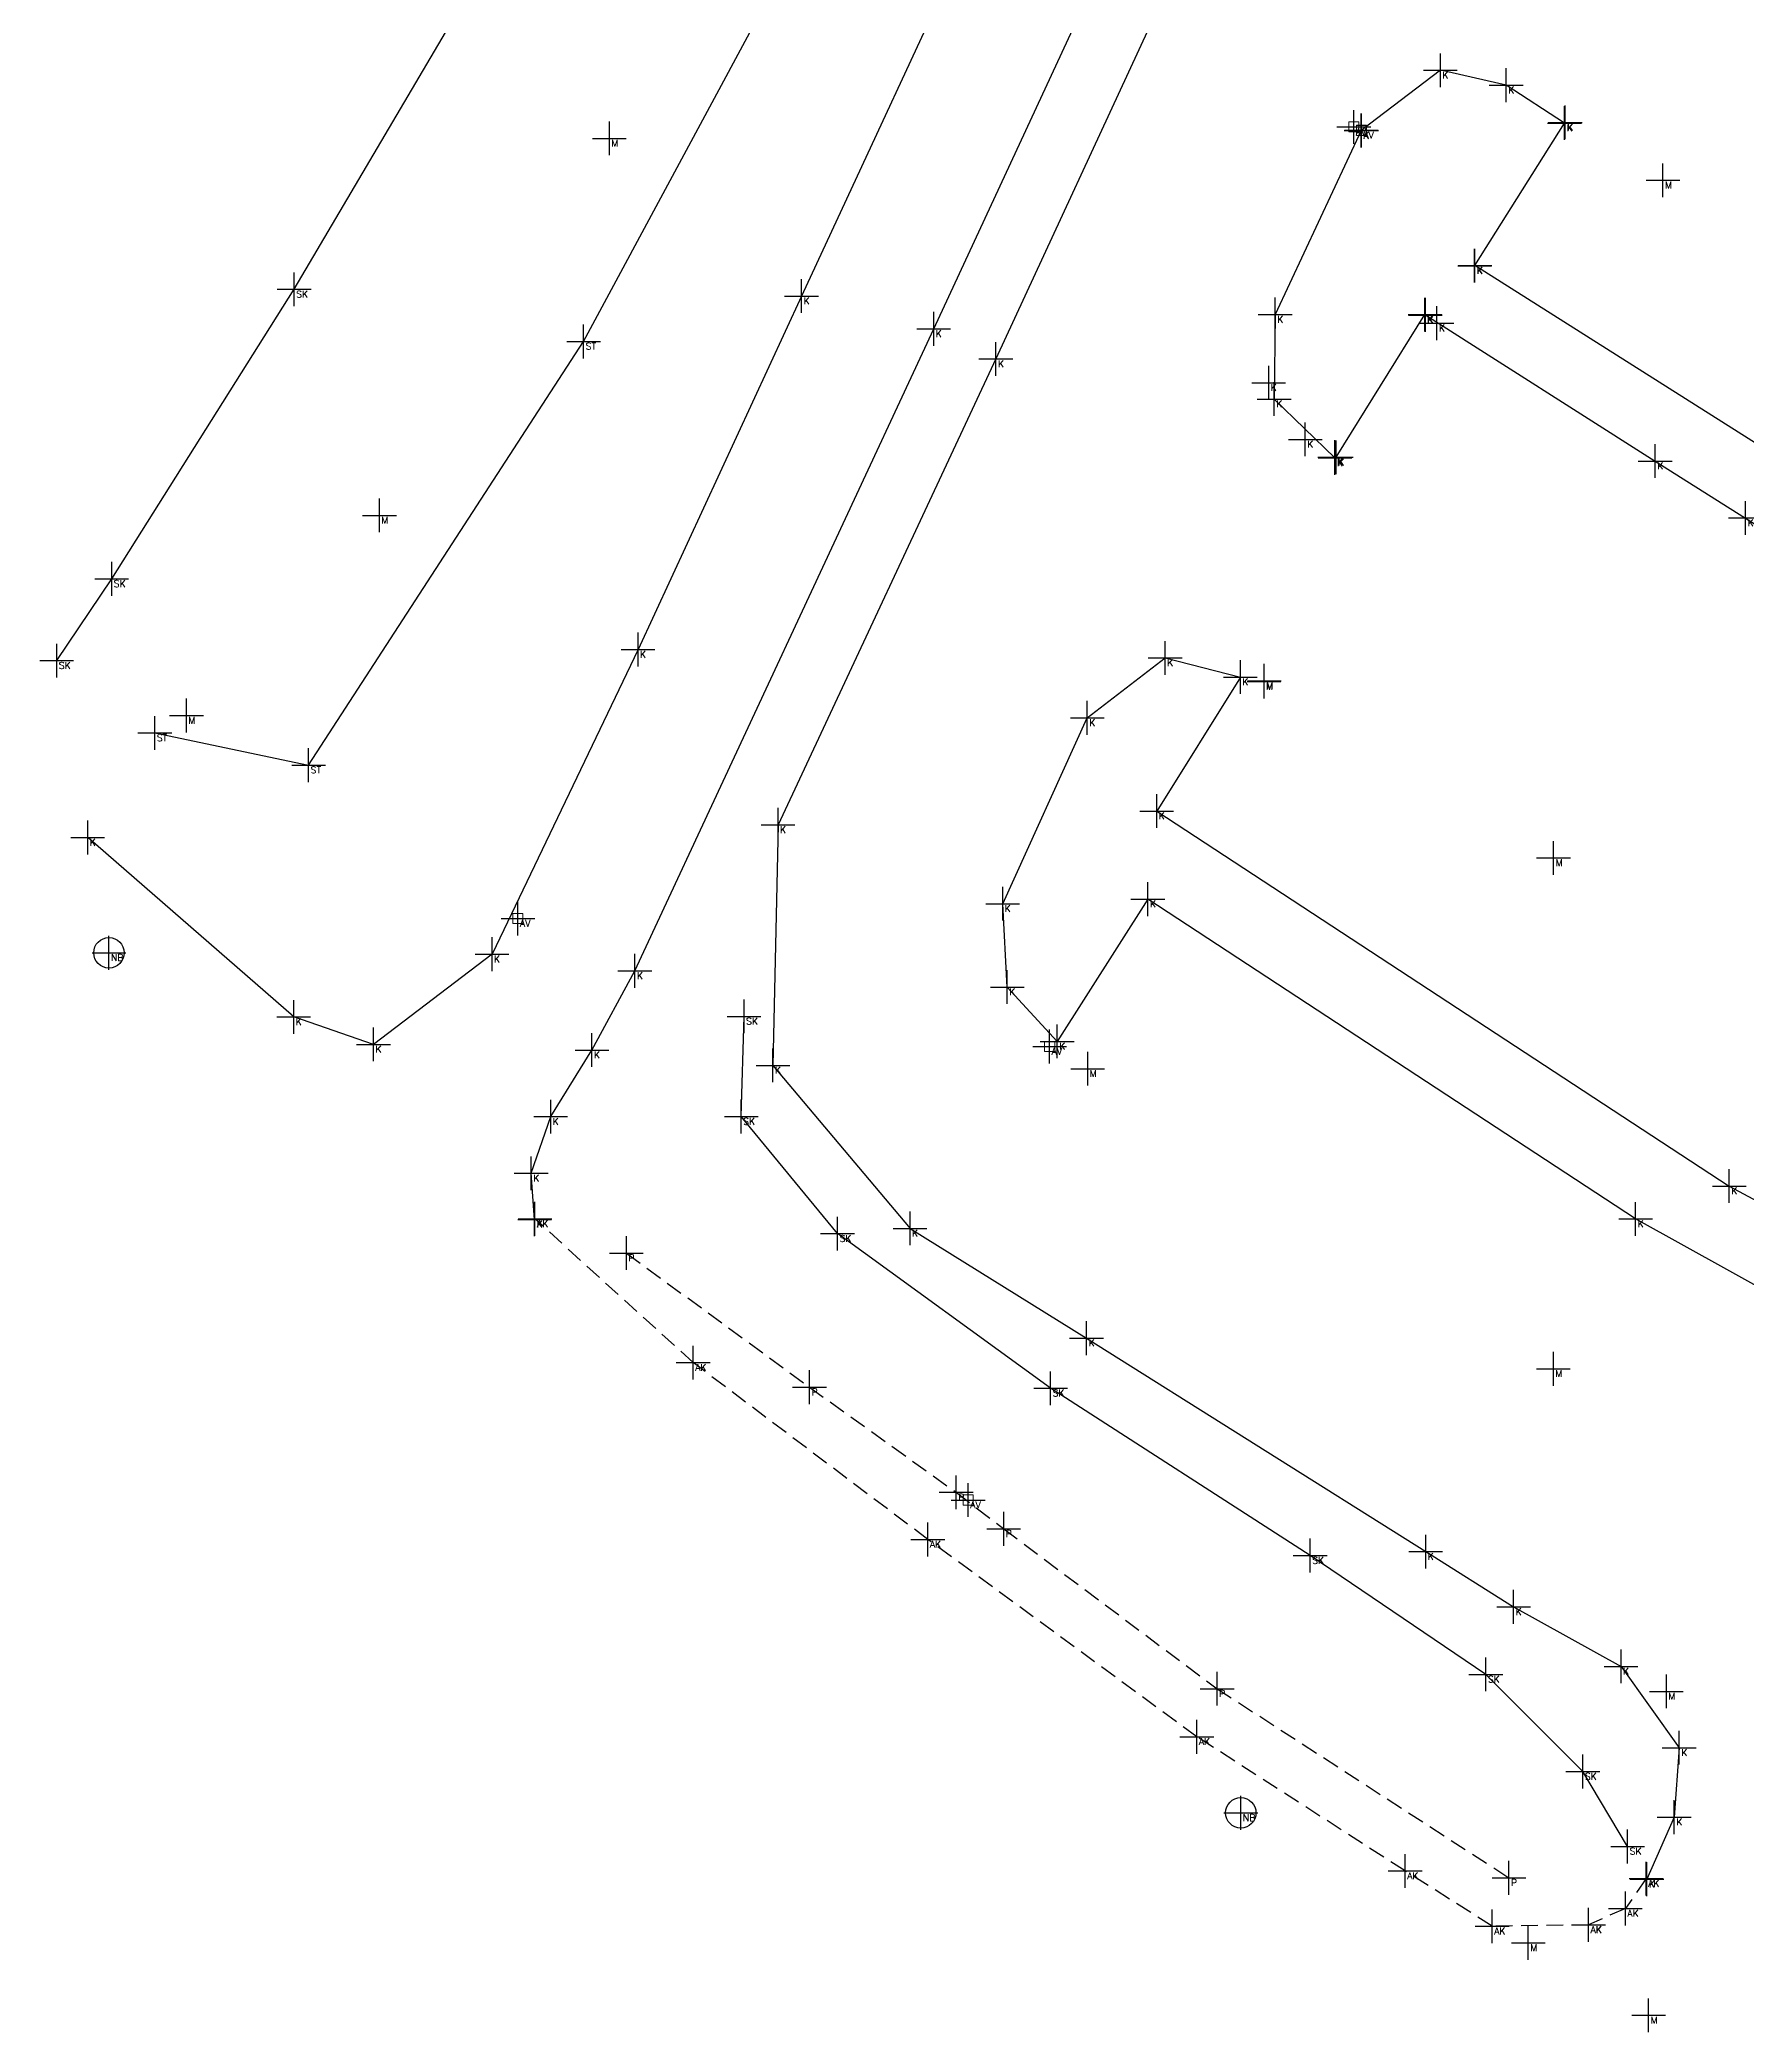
# Model space of a CAD drawing. Header units: metres. Extents: x 113488 to 113987, y 6281306 to 6282136.
# Drawn here: x 113658.9 to 113709.4, y 6281443.7 to 6281502.6 of the extents above; entities that cross this region are included whole.
import ezdxf
from ezdxf.enums import TextEntityAlignment as Align

# ---------------------------------------------------------------- set-up
doc = ezdxf.new("R2010")
doc.units = ezdxf.units.M
doc.header["$PDMODE"] = 2
doc.header["$PDSIZE"] = 0.5
doc.linetypes.add('DASHED', pattern=[0.75, 0.5, -0.25])
doc.linetypes.add('HIDDEN2', pattern=[0.1875, 0.125, -0.0625])
for name, color, linetype in [('M-2VA', 7, 'Continuous'), ('M-3YTOR', 7, 'Continuous'), ('M-4DETALJ', 7, 'Continuous'), ('M-BEF-BRUNNAR-INMÄTT', 7, 'Continuous'), ('M-BEF-SLÄNT', 4, 'Continuous'), ('M-BEF-STAKET', 81, 'STAKET'), ('M-BEF-VA-V', 4, 'HIDDEN2'), ('M-BEF-VA-V-INMÄTT', 7, 'Continuous'), ('M-BEF-VÄGKANT', 6, 'DASHED'), ('M-BEF-VÄGKANTSTÖD', 1, 'Continuous'), ('M-BRUNNAR', 3, 'Continuous'), ('pntdesc', 1, 'Continuous')]:
    doc.layers.add(name, color=color, linetype=linetype)
doc.styles.get("Standard").update_dxf_attribs({"font": 'simplex8.shx'})
doc.linetypes.add('STAKET', pattern='A,7,[134,morastr.shx,S=0.8,R=0,X=0,Y=0],0.6,[134,morastr.shx,S=0.8,R=0,X=0,Y=0],1', length=8.6)

# ---------------------------------------------------------------- blocks, each defined once
blk = doc.blocks.new('meas')
at = {"color": 0}
blk.add_point((0, 0), dxfattribs=at)
at = {"layer": 'pntdesc'}
blk.add_attdef('PNTDESC', text='', height=1, dxfattribs=at).set_placement((0.3, -0.21), align=Align.TOP_LEFT)
blk = doc.blocks.new('AV')
at = {"layer": 'M-BEF-VA-V', "linetype": 'Continuous', "lineweight": 0, "flags": 128}
blk.add_lwpolyline([(-0.15, 0.15), (-0.15, -0.15), (0.15, -0.15), (0.15, 0.15)], close=True, dxfattribs=at)
blk = doc.blocks.new('NB')
at = {"layer": 'M-BRUNNAR', "ltscale": 0.1}
blk.add_circle((0, 0), 0.45, dxfattribs=at)

msp = doc.modelspace()

# ---------------------------------------------------------------- linework, layer by layer
at = {"layer": 'M-BEF-SLÄNT'}
for points in [[(113659.373, 6281484.274, 7.596), (113660.999, 6281486.694, 7.652), (113666.396, 6281495.261, 7.76), (113674.924, 6281509.746, 7.804), (113683.333, 6281528.122, 7.826), (113687.611, 6281540.377, 7.822), (113694.485, 6281565.316, 7.86), (113697.228, 6281580.823, 7.841), (113698.86, 6281601.617, 7.907), (113697.663, 6281634.766, 7.81), (113693.193, 6281659.745, 7.881), (113687.388, 6281680.384, 7.781), (113681.192, 6281696.19, 7.708), (113673.83, 6281711.65, 7.557)], [(113705.85, 6281449.187, 4.663), (113704.525, 6281451.404, 4.88), (113701.655, 6281454.278, 5.059), (113696.455, 6281457.794, 5.19), (113688.777, 6281462.745, 5.271), (113682.472, 6281467.32, 5.398), (113679.626, 6281470.785, 5.562), (113679.708, 6281473.747, 5.58)]]:
    msp.add_polyline3d(points, dxfattribs=at)
at = {"layer": 'M-BEF-STAKET'}
msp.add_polyline3d([(113662.274, 6281482.136, 5.493), (113666.825, 6281481.182, 5.466), (113674.962, 6281493.719, 5.783), (113680.706, 6281504.41, 5.766), (113688.561, 6281520.445, 5.92), (113688.672, 6281520.437, 5.922), (113693.988, 6281534.581, 5.967), (113698.623, 6281548.887, 6.26), (113698.624, 6281548.885, 6.267), (113700.708, 6281557.587, 6.326)], dxfattribs=at)
at = {"layer": 'M-BEF-VÄGKANT'}
for points in [[(113706.398, 6281448.236, 4.496), (113705.782, 6281447.352, 4.405), (113704.692, 6281446.869, 4.329), (113704.696, 6281446.867, 4.33), (113701.842, 6281446.826, 4.287), (113699.268, 6281448.462, 4.318), (113693.104, 6281452.432, 4.326), (113685.145, 6281458.271, 4.315), (113678.203, 6281463.502, 4.345), (113673.522, 6281467.756, 4.332)], [(113676.227, 6281466.745, 4.139), (113681.645, 6281462.775, 3.957), (113685.983, 6281459.665, 3.767), (113687.391, 6281458.584, 3.847), (113693.704, 6281453.854, 3.962), (113702.337, 6281448.26, 4.059)]]:
    msp.add_polyline3d(points, dxfattribs=at)
at = {"layer": 'M-BEF-VÄGKANTSTÖD'}
for points in [[(113707.592, 6281567.305, 6.415), (113707.886, 6281559.759, 6.344), (113708.597, 6281554.295, 6.351), (113706.123, 6281551.758, 6.27), (113704.072, 6281548.363, 6.241), (113702.034, 6281543.266, 6.169), (113698.987, 6281535.459, 6.088), (113694.903, 6281525.125, 5.971), (113692.029, 6281518.158, 5.871), (113686.859, 6281506.824, 5.765), (113681.409, 6281495.062, 5.456), (113676.57, 6281484.603, 4.892), (113672.251, 6281475.589, 4.451), (113668.743, 6281472.919, 4.364), (113666.385, 6281473.731, 4.345), (113660.29, 6281479.04, 4.336)], [(113708.597, 6281554.295, 6.351), (113710.307, 6281549.391, 6.27), (113710.409, 6281543.526, 6.229), (113708.519, 6281539.228, 6.216), (113708.527, 6281539.212, 6.218), (113706.139, 6281536.216, 6.161), (113704.251, 6281532.512, 6.126), (113702.084, 6281526.917, 6.136), (113698.376, 6281517.627, 6.037), (113695.078, 6281510.302, 5.922), (113691.94, 6281503.545, 5.834), (113687.157, 6281493.202, 5.732), (113680.713, 6281479.416, 5.564), (113680.563, 6281472.299, 5.52), (113684.619, 6281467.475, 5.453), (113689.841, 6281464.227, 5.331), (113699.876, 6281457.91, 5.096), (113702.476, 6281456.277, 5.039), (113705.655, 6281454.514, 4.977), (113707.374, 6281452.107, 4.859), (113707.227, 6281450.054, 4.674), (113706.422, 6281448.217, 4.5)], [(113673.512, 6281467.74, 4.336), (113673.41, 6281469.106, 4.361), (113673.987, 6281470.781, 4.427), (113675.209, 6281472.752, 4.517), (113676.477, 6281475.096, 4.603), (113685.32, 6281494.091, 5.553), (113691.843, 6281508.154, 5.867), (113696.725, 6281519.073, 6.007), (113700.42, 6281528.357, 6.078), (113707.39, 6281546.065, 6.263), (113708.566, 6281548.285, 6.293), (113709.914, 6281549.916, 6.321)], [(113712.529, 6281488.879, 5.558), (113701.331, 6281495.962, 5.726), (113703.982, 6281500.182, 5.677), (113702.256, 6281501.301, 5.692), (113700.309, 6281501.741, 5.726), (113697.964, 6281499.959, 5.706), (113695.422, 6281494.515, 5.662), (113695.392, 6281492.014, 5.617), (113697.189, 6281490.271, 5.606)], [(113697.225, 6281490.29, 5.597), (113699.852, 6281494.514, 5.728), (113706.664, 6281490.179, 5.596), (113716.931, 6281483.7, 5.45)], [(113713.106, 6281463.86, 4.891), (113706.086, 6281467.754, 5.024), (113691.655, 6281477.217, 5.467), (113688.973, 6281473.008, 5.326), (113687.497, 6281474.616, 5.39), (113687.36, 6281477.082, 5.447), (113689.863, 6281482.582, 5.482), (113692.166, 6281484.354, 5.48), (113694.392, 6281483.788, 5.456), (113691.916, 6281479.825, 5.489), (113708.857, 6281468.729, 5.271), (113715.088, 6281465.394, 5.255)]]:
    msp.add_polyline3d(points, dxfattribs=at)

# ---------------------------------------------------------------- block references
at = {"layer": 'M-2VA', "color": 130}
ref = msp.add_blockref('meas', (113697.747, 6281500.067, 5.684), dxfattribs=dict(at, xscale=0.2, yscale=0.2, zscale=0.2))
ref.add_attrib('PNTDESC', 'AV', dxfattribs={"layer": 'pntdesc', "height": 0.2}).set_placement((113697.807, 6281500.025, 5.684), align=Align.TOP_LEFT)
ref = msp.add_blockref('meas', (113697.973, 6281499.966, 5.695), dxfattribs=dict(at, xscale=0.2, yscale=0.2, zscale=0.2))
ref.add_attrib('PNTDESC', 'AV', dxfattribs={"layer": 'pntdesc', "height": 0.2}).set_placement((113698.033, 6281499.924, 5.695), align=Align.TOP_LEFT)
ref = msp.add_blockref('meas', (113697.974, 6281499.961, 5.693), dxfattribs=dict(at, xscale=0.2, yscale=0.2, zscale=0.2))
ref.add_attrib('PNTDESC', 'AV', dxfattribs={"layer": 'pntdesc', "height": 0.2}).set_placement((113698.034, 6281499.919, 5.693), align=Align.TOP_LEFT)
ref = msp.add_blockref('meas', (113673.017, 6281476.643, 4.478), dxfattribs=dict(at, xscale=0.2, yscale=0.2, zscale=0.2))
ref.add_attrib('PNTDESC', 'AV', dxfattribs={"layer": 'pntdesc', "height": 0.2}).set_placement((113673.077, 6281476.601, 4.478), align=Align.TOP_LEFT)
at = {"layer": 'M-2VA', "color": 20}
ref = msp.add_blockref('meas', (113660.917, 6281475.629, 4.277), dxfattribs=dict(at, xscale=0.2, yscale=0.2, zscale=0.2))
ref.add_attrib('PNTDESC', 'NB', dxfattribs={"layer": 'pntdesc', "height": 0.2}).set_placement((113660.977, 6281475.587, 4.277), align=Align.TOP_LEFT)
at = {"layer": 'M-2VA', "color": 130}
ref = msp.add_blockref('meas', (113688.748, 6281472.857, 5.31), dxfattribs=dict(at, xscale=0.2, yscale=0.2, zscale=0.2))
ref.add_attrib('PNTDESC', 'AV', dxfattribs={"layer": 'pntdesc', "height": 0.2}).set_placement((113688.808, 6281472.815, 5.31), align=Align.TOP_LEFT)
ref = msp.add_blockref('meas', (113686.339, 6281459.437, 3.797), dxfattribs=dict(at, xscale=0.2, yscale=0.2, zscale=0.2))
ref.add_attrib('PNTDESC', 'AV', dxfattribs={"layer": 'pntdesc', "height": 0.2}).set_placement((113686.399, 6281459.395, 3.797), align=Align.TOP_LEFT)
at = {"layer": 'M-2VA', "color": 20}
ref = msp.add_blockref('meas', (113694.404, 6281450.181, 4.34), dxfattribs=dict(at, xscale=0.2, yscale=0.2, zscale=0.2))
ref.add_attrib('PNTDESC', 'NB', dxfattribs={"layer": 'pntdesc', "height": 0.2}).set_placement((113694.464, 6281450.139, 4.34), align=Align.TOP_LEFT)
at = {"layer": 'M-3YTOR', "color": 130}
ref = msp.add_blockref('meas', (113700.309, 6281501.741, 5.726), dxfattribs=dict(at, xscale=0.2, yscale=0.2, zscale=0.2))
ref.add_attrib('PNTDESC', 'K', dxfattribs={"layer": 'pntdesc', "height": 0.2}).set_placement((113700.369, 6281501.699, 5.726), align=Align.TOP_LEFT)
ref = msp.add_blockref('meas', (113702.256, 6281501.301, 5.692), dxfattribs=dict(at, xscale=0.2, yscale=0.2, zscale=0.2))
ref.add_attrib('PNTDESC', 'K', dxfattribs={"layer": 'pntdesc', "height": 0.2}).set_placement((113702.316, 6281501.259, 5.692), align=Align.TOP_LEFT)
at = {"layer": 'M-3YTOR', "color": 90}
ref = msp.add_blockref('meas', (113675.724, 6281499.726, 5.894), dxfattribs=dict(at, xscale=0.2, yscale=0.2, zscale=0.2))
ref.add_attrib('PNTDESC', 'M', dxfattribs={"layer": 'pntdesc', "height": 0.2}).set_placement((113675.784, 6281499.684, 5.894), align=Align.TOP_LEFT)
at = {"layer": 'M-3YTOR', "color": 130}
ref = msp.add_blockref('meas', (113697.964, 6281499.959, 5.706), dxfattribs=dict(at, xscale=0.2, yscale=0.2, zscale=0.2))
ref.add_attrib('PNTDESC', 'K', dxfattribs={"layer": 'pntdesc', "height": 0.2}).set_placement((113698.024, 6281499.917, 5.706), align=Align.TOP_LEFT)
ref = msp.add_blockref('meas', (113703.982, 6281500.182, 5.677), dxfattribs=dict(at, xscale=0.2, yscale=0.2, zscale=0.2))
ref.add_attrib('PNTDESC', 'K', dxfattribs={"layer": 'pntdesc', "height": 0.2}).set_placement((113704.042, 6281500.14, 5.677), align=Align.TOP_LEFT)
ref = msp.add_blockref('meas', (113704.001, 6281500.2, 5.661), dxfattribs=dict(at, xscale=0.2, yscale=0.2, zscale=0.2))
ref.add_attrib('PNTDESC', 'K', dxfattribs={"layer": 'pntdesc', "height": 0.2}).set_placement((113704.061, 6281500.158, 5.661), align=Align.TOP_LEFT)
at = {"layer": 'M-3YTOR', "color": 90}
ref = msp.add_blockref('meas', (113706.895, 6281498.489, 5.639), dxfattribs=dict(at, xscale=0.2, yscale=0.2, zscale=0.2))
ref.add_attrib('PNTDESC', 'M', dxfattribs={"layer": 'pntdesc', "height": 0.2}).set_placement((113706.955, 6281498.447, 5.639), align=Align.TOP_LEFT)
at = {"layer": 'M-3YTOR', "color": 130}
ref = msp.add_blockref('meas', (113701.323, 6281495.96, 5.719), dxfattribs=dict(at, xscale=0.2, yscale=0.2, zscale=0.2))
ref.add_attrib('PNTDESC', 'K', dxfattribs={"layer": 'pntdesc', "height": 0.2}).set_placement((113701.383, 6281495.918, 5.719), align=Align.TOP_LEFT)
ref = msp.add_blockref('meas', (113701.331, 6281495.962, 5.726), dxfattribs=dict(at, xscale=0.2, yscale=0.2, zscale=0.2))
ref.add_attrib('PNTDESC', 'K', dxfattribs={"layer": 'pntdesc', "height": 0.2}).set_placement((113701.391, 6281495.92, 5.726), align=Align.TOP_LEFT)
at = {"layer": 'M-3YTOR', "color": 20}
ref = msp.add_blockref('meas', (113666.396, 6281495.261, 7.76), dxfattribs=dict(at, xscale=0.2, yscale=0.2, zscale=0.2))
ref.add_attrib('PNTDESC', 'SK', dxfattribs={"layer": 'pntdesc', "height": 0.2}).set_placement((113666.456, 6281495.219, 7.76), align=Align.TOP_LEFT)
at = {"layer": 'M-3YTOR', "color": 130}
ref = msp.add_blockref('meas', (113681.409, 6281495.062, 5.456), dxfattribs=dict(at, xscale=0.2, yscale=0.2, zscale=0.2))
ref.add_attrib('PNTDESC', 'K', dxfattribs={"layer": 'pntdesc', "height": 0.2}).set_placement((113681.469, 6281495.02, 5.456), align=Align.TOP_LEFT)
ref = msp.add_blockref('meas', (113695.422, 6281494.515, 5.662), dxfattribs=dict(at, xscale=0.2, yscale=0.2, zscale=0.2))
ref.add_attrib('PNTDESC', 'K', dxfattribs={"layer": 'pntdesc', "height": 0.2}).set_placement((113695.482, 6281494.473, 5.662), align=Align.TOP_LEFT)
ref = msp.add_blockref('meas', (113699.852, 6281494.514, 5.728), dxfattribs=dict(at, xscale=0.2, yscale=0.2, zscale=0.2))
ref.add_attrib('PNTDESC', 'K', dxfattribs={"layer": 'pntdesc', "height": 0.2}).set_placement((113699.912, 6281494.472, 5.728), align=Align.TOP_LEFT)
ref = msp.add_blockref('meas', (113699.866, 6281494.51, 5.735), dxfattribs=dict(at, xscale=0.2, yscale=0.2, zscale=0.2))
ref.add_attrib('PNTDESC', 'K', dxfattribs={"layer": 'pntdesc', "height": 0.2}).set_placement((113699.926, 6281494.468, 5.735), align=Align.TOP_LEFT)
ref = msp.add_blockref('meas', (113699.867, 6281494.5, 5.739), dxfattribs=dict(at, xscale=0.2, yscale=0.2, zscale=0.2))
ref.add_attrib('PNTDESC', 'K', dxfattribs={"layer": 'pntdesc', "height": 0.2}).set_placement((113699.927, 6281494.458, 5.739), align=Align.TOP_LEFT)
ref = msp.add_blockref('meas', (113685.32, 6281494.091, 5.553), dxfattribs=dict(at, xscale=0.2, yscale=0.2, zscale=0.2))
ref.add_attrib('PNTDESC', 'K', dxfattribs={"layer": 'pntdesc', "height": 0.2}).set_placement((113685.38, 6281494.049, 5.553), align=Align.TOP_LEFT)
ref = msp.add_blockref('meas', (113700.206, 6281494.258, 5.749), dxfattribs=dict(at, xscale=0.2, yscale=0.2, zscale=0.2))
ref.add_attrib('PNTDESC', 'K', dxfattribs={"layer": 'pntdesc', "height": 0.2}).set_placement((113700.266, 6281494.216, 5.749), align=Align.TOP_LEFT)
ref = msp.add_blockref('meas', (113687.157, 6281493.202, 5.732), dxfattribs=dict(at, xscale=0.2, yscale=0.2, zscale=0.2))
ref.add_attrib('PNTDESC', 'K', dxfattribs={"layer": 'pntdesc', "height": 0.2}).set_placement((113687.217, 6281493.16, 5.732), align=Align.TOP_LEFT)
ref = msp.add_blockref('meas', (113695.231, 6281492.499, 5.614), dxfattribs=dict(at, xscale=0.2, yscale=0.2, zscale=0.2))
ref.add_attrib('PNTDESC', 'K', dxfattribs={"layer": 'pntdesc', "height": 0.2}).set_placement((113695.291, 6281492.457, 5.614), align=Align.TOP_LEFT)
ref = msp.add_blockref('meas', (113695.392, 6281492.014, 5.617), dxfattribs=dict(at, xscale=0.2, yscale=0.2, zscale=0.2))
ref.add_attrib('PNTDESC', 'K', dxfattribs={"layer": 'pntdesc', "height": 0.2}).set_placement((113695.452, 6281491.972, 5.617), align=Align.TOP_LEFT)
ref = msp.add_blockref('meas', (113696.313, 6281490.821, 5.586), dxfattribs=dict(at, xscale=0.2, yscale=0.2, zscale=0.2))
ref.add_attrib('PNTDESC', 'K', dxfattribs={"layer": 'pntdesc', "height": 0.2}).set_placement((113696.373, 6281490.779, 5.586), align=Align.TOP_LEFT)
ref = msp.add_blockref('meas', (113697.188, 6281490.294, 5.598), dxfattribs=dict(at, xscale=0.2, yscale=0.2, zscale=0.2))
ref.add_attrib('PNTDESC', 'K', dxfattribs={"layer": 'pntdesc', "height": 0.2}).set_placement((113697.248, 6281490.252, 5.598), align=Align.TOP_LEFT)
ref = msp.add_blockref('meas', (113697.189, 6281490.271, 5.606), dxfattribs=dict(at, xscale=0.2, yscale=0.2, zscale=0.2))
ref.add_attrib('PNTDESC', 'K', dxfattribs={"layer": 'pntdesc', "height": 0.2}).set_placement((113697.249, 6281490.229, 5.606), align=Align.TOP_LEFT)
ref = msp.add_blockref('meas', (113697.225, 6281490.29, 5.597), dxfattribs=dict(at, xscale=0.2, yscale=0.2, zscale=0.2))
ref.add_attrib('PNTDESC', 'K', dxfattribs={"layer": 'pntdesc', "height": 0.2}).set_placement((113697.285, 6281490.248, 5.597), align=Align.TOP_LEFT)
ref = msp.add_blockref('meas', (113706.664, 6281490.179, 5.596), dxfattribs=dict(at, xscale=0.2, yscale=0.2, zscale=0.2))
ref.add_attrib('PNTDESC', 'K', dxfattribs={"layer": 'pntdesc', "height": 0.2}).set_placement((113706.724, 6281490.137, 5.596), align=Align.TOP_LEFT)
at = {"layer": 'M-3YTOR', "color": 90}
ref = msp.add_blockref('meas', (113668.92, 6281488.572, 5.781), dxfattribs=dict(at, xscale=0.2, yscale=0.2, zscale=0.2))
ref.add_attrib('PNTDESC', 'M', dxfattribs={"layer": 'pntdesc', "height": 0.2}).set_placement((113668.98, 6281488.53, 5.781), align=Align.TOP_LEFT)
at = {"layer": 'M-3YTOR', "color": 130}
ref = msp.add_blockref('meas', (113709.338, 6281488.495, 5.568), dxfattribs=dict(at, xscale=0.2, yscale=0.2, zscale=0.2))
ref.add_attrib('PNTDESC', 'K', dxfattribs={"layer": 'pntdesc', "height": 0.2}).set_placement((113709.398, 6281488.453, 5.568), align=Align.TOP_LEFT)
at = {"layer": 'M-3YTOR', "color": 20}
ref = msp.add_blockref('meas', (113660.999, 6281486.694, 7.652), dxfattribs=dict(at, xscale=0.2, yscale=0.2, zscale=0.2))
ref.add_attrib('PNTDESC', 'SK', dxfattribs={"layer": 'pntdesc', "height": 0.2}).set_placement((113661.059, 6281486.652, 7.652), align=Align.TOP_LEFT)
at = {"layer": 'M-3YTOR', "color": 130}
ref = msp.add_blockref('meas', (113676.57, 6281484.603, 4.892), dxfattribs=dict(at, xscale=0.2, yscale=0.2, zscale=0.2))
ref.add_attrib('PNTDESC', 'K', dxfattribs={"layer": 'pntdesc', "height": 0.2}).set_placement((113676.63, 6281484.561, 4.892), align=Align.TOP_LEFT)
at = {"layer": 'M-3YTOR', "color": 20}
ref = msp.add_blockref('meas', (113659.373, 6281484.274, 7.596), dxfattribs=dict(at, xscale=0.2, yscale=0.2, zscale=0.2))
ref.add_attrib('PNTDESC', 'SK', dxfattribs={"layer": 'pntdesc', "height": 0.2}).set_placement((113659.433, 6281484.232, 7.596), align=Align.TOP_LEFT)
at = {"layer": 'M-3YTOR', "color": 130}
ref = msp.add_blockref('meas', (113692.166, 6281484.354, 5.48), dxfattribs=dict(at, xscale=0.2, yscale=0.2, zscale=0.2))
ref.add_attrib('PNTDESC', 'K', dxfattribs={"layer": 'pntdesc', "height": 0.2}).set_placement((113692.226, 6281484.312, 5.48), align=Align.TOP_LEFT)
ref = msp.add_blockref('meas', (113694.392, 6281483.788, 5.456), dxfattribs=dict(at, xscale=0.2, yscale=0.2, zscale=0.2))
ref.add_attrib('PNTDESC', 'K', dxfattribs={"layer": 'pntdesc', "height": 0.2}).set_placement((113694.452, 6281483.746, 5.456), align=Align.TOP_LEFT)
at = {"layer": 'M-3YTOR', "color": 90}
ref = msp.add_blockref('meas', (113695.093, 6281483.657, 5.435), dxfattribs=dict(at, xscale=0.2, yscale=0.2, zscale=0.2))
ref.add_attrib('PNTDESC', 'M', dxfattribs={"layer": 'pntdesc', "height": 0.2}).set_placement((113695.153, 6281483.615, 5.435), align=Align.TOP_LEFT)
ref = msp.add_blockref('meas', (113695.099, 6281483.677, 5.429), dxfattribs=dict(at, xscale=0.2, yscale=0.2, zscale=0.2))
ref.add_attrib('PNTDESC', 'M', dxfattribs={"layer": 'pntdesc', "height": 0.2}).set_placement((113695.159, 6281483.635, 5.429), align=Align.TOP_LEFT)
ref = msp.add_blockref('meas', (113663.21, 6281482.649, 5.634), dxfattribs=dict(at, xscale=0.2, yscale=0.2, zscale=0.2))
ref.add_attrib('PNTDESC', 'M', dxfattribs={"layer": 'pntdesc', "height": 0.2}).set_placement((113663.27, 6281482.607, 5.634), align=Align.TOP_LEFT)
at = {"layer": 'M-3YTOR', "color": 130}
ref = msp.add_blockref('meas', (113689.863, 6281482.582, 5.482), dxfattribs=dict(at, xscale=0.2, yscale=0.2, zscale=0.2))
ref.add_attrib('PNTDESC', 'K', dxfattribs={"layer": 'pntdesc', "height": 0.2}).set_placement((113689.923, 6281482.54, 5.482), align=Align.TOP_LEFT)
ref = msp.add_blockref('meas', (113691.916, 6281479.825, 5.489), dxfattribs=dict(at, xscale=0.2, yscale=0.2, zscale=0.2))
ref.add_attrib('PNTDESC', 'K', dxfattribs={"layer": 'pntdesc', "height": 0.2}).set_placement((113691.976, 6281479.783, 5.489), align=Align.TOP_LEFT)
ref = msp.add_blockref('meas', (113680.713, 6281479.416, 5.564), dxfattribs=dict(at, xscale=0.2, yscale=0.2, zscale=0.2))
ref.add_attrib('PNTDESC', 'K', dxfattribs={"layer": 'pntdesc', "height": 0.2}).set_placement((113680.773, 6281479.374, 5.564), align=Align.TOP_LEFT)
ref = msp.add_blockref('meas', (113660.29, 6281479.04, 4.336), dxfattribs=dict(at, xscale=0.2, yscale=0.2, zscale=0.2))
ref.add_attrib('PNTDESC', 'K', dxfattribs={"layer": 'pntdesc', "height": 0.2}).set_placement((113660.35, 6281478.998, 4.336), align=Align.TOP_LEFT)
at = {"layer": 'M-3YTOR', "color": 90}
ref = msp.add_blockref('meas', (113703.658, 6281478.437, 5.309), dxfattribs=dict(at, xscale=0.2, yscale=0.2, zscale=0.2))
ref.add_attrib('PNTDESC', 'M', dxfattribs={"layer": 'pntdesc', "height": 0.2}).set_placement((113703.718, 6281478.395, 5.309), align=Align.TOP_LEFT)
at = {"layer": 'M-3YTOR', "color": 130}
ref = msp.add_blockref('meas', (113687.36, 6281477.082, 5.447), dxfattribs=dict(at, xscale=0.2, yscale=0.2, zscale=0.2))
ref.add_attrib('PNTDESC', 'K', dxfattribs={"layer": 'pntdesc', "height": 0.2}).set_placement((113687.42, 6281477.04, 5.447), align=Align.TOP_LEFT)
ref = msp.add_blockref('meas', (113691.655, 6281477.217, 5.467), dxfattribs=dict(at, xscale=0.2, yscale=0.2, zscale=0.2))
ref.add_attrib('PNTDESC', 'K', dxfattribs={"layer": 'pntdesc', "height": 0.2}).set_placement((113691.715, 6281477.175, 5.467), align=Align.TOP_LEFT)
ref = msp.add_blockref('meas', (113672.251, 6281475.589, 4.451), dxfattribs=dict(at, xscale=0.2, yscale=0.2, zscale=0.2))
ref.add_attrib('PNTDESC', 'K', dxfattribs={"layer": 'pntdesc', "height": 0.2}).set_placement((113672.311, 6281475.547, 4.451), align=Align.TOP_LEFT)
ref = msp.add_blockref('meas', (113676.477, 6281475.096, 4.603), dxfattribs=dict(at, xscale=0.2, yscale=0.2, zscale=0.2))
ref.add_attrib('PNTDESC', 'K', dxfattribs={"layer": 'pntdesc', "height": 0.2}).set_placement((113676.537, 6281475.054, 4.603), align=Align.TOP_LEFT)
ref = msp.add_blockref('meas', (113687.497, 6281474.616, 5.39), dxfattribs=dict(at, xscale=0.2, yscale=0.2, zscale=0.2))
ref.add_attrib('PNTDESC', 'K', dxfattribs={"layer": 'pntdesc', "height": 0.2}).set_placement((113687.557, 6281474.574, 5.39), align=Align.TOP_LEFT)
ref = msp.add_blockref('meas', (113666.385, 6281473.731, 4.345), dxfattribs=dict(at, xscale=0.2, yscale=0.2, zscale=0.2))
ref.add_attrib('PNTDESC', 'K', dxfattribs={"layer": 'pntdesc', "height": 0.2}).set_placement((113666.445, 6281473.689, 4.345), align=Align.TOP_LEFT)
at = {"layer": 'M-3YTOR', "color": 20}
ref = msp.add_blockref('meas', (113679.708, 6281473.747, 5.58), dxfattribs=dict(at, xscale=0.2, yscale=0.2, zscale=0.2))
ref.add_attrib('PNTDESC', 'SK', dxfattribs={"layer": 'pntdesc', "height": 0.2}).set_placement((113679.768, 6281473.705, 5.58), align=Align.TOP_LEFT)
at = {"layer": 'M-3YTOR', "color": 130}
ref = msp.add_blockref('meas', (113668.743, 6281472.919, 4.364), dxfattribs=dict(at, xscale=0.2, yscale=0.2, zscale=0.2))
ref.add_attrib('PNTDESC', 'K', dxfattribs={"layer": 'pntdesc', "height": 0.2}).set_placement((113668.803, 6281472.877, 4.364), align=Align.TOP_LEFT)
ref = msp.add_blockref('meas', (113675.209, 6281472.752, 4.517), dxfattribs=dict(at, xscale=0.2, yscale=0.2, zscale=0.2))
ref.add_attrib('PNTDESC', 'K', dxfattribs={"layer": 'pntdesc', "height": 0.2}).set_placement((113675.269, 6281472.71, 4.517), align=Align.TOP_LEFT)
ref = msp.add_blockref('meas', (113688.973, 6281473.008, 5.326), dxfattribs=dict(at, xscale=0.2, yscale=0.2, zscale=0.2))
ref.add_attrib('PNTDESC', 'K', dxfattribs={"layer": 'pntdesc', "height": 0.2}).set_placement((113689.033, 6281472.966, 5.326), align=Align.TOP_LEFT)
ref = msp.add_blockref('meas', (113680.563, 6281472.299, 5.52), dxfattribs=dict(at, xscale=0.2, yscale=0.2, zscale=0.2))
ref.add_attrib('PNTDESC', 'K', dxfattribs={"layer": 'pntdesc', "height": 0.2}).set_placement((113680.623, 6281472.257, 5.52), align=Align.TOP_LEFT)
at = {"layer": 'M-3YTOR', "color": 90}
ref = msp.add_blockref('meas', (113689.874, 6281472.2, 5.306), dxfattribs=dict(at, xscale=0.2, yscale=0.2, zscale=0.2))
ref.add_attrib('PNTDESC', 'M', dxfattribs={"layer": 'pntdesc', "height": 0.2}).set_placement((113689.934, 6281472.158, 5.306), align=Align.TOP_LEFT)
at = {"layer": 'M-3YTOR', "color": 130}
ref = msp.add_blockref('meas', (113673.987, 6281470.781, 4.427), dxfattribs=dict(at, xscale=0.2, yscale=0.2, zscale=0.2))
ref.add_attrib('PNTDESC', 'K', dxfattribs={"layer": 'pntdesc', "height": 0.2}).set_placement((113674.047, 6281470.739, 4.427), align=Align.TOP_LEFT)
at = {"layer": 'M-3YTOR', "color": 20}
ref = msp.add_blockref('meas', (113679.626, 6281470.785, 5.562), dxfattribs=dict(at, xscale=0.2, yscale=0.2, zscale=0.2))
ref.add_attrib('PNTDESC', 'SK', dxfattribs={"layer": 'pntdesc', "height": 0.2}).set_placement((113679.686, 6281470.743, 5.562), align=Align.TOP_LEFT)
at = {"layer": 'M-3YTOR', "color": 130}
ref = msp.add_blockref('meas', (113673.41, 6281469.106, 4.361), dxfattribs=dict(at, xscale=0.2, yscale=0.2, zscale=0.2))
ref.add_attrib('PNTDESC', 'K', dxfattribs={"layer": 'pntdesc', "height": 0.2}).set_placement((113673.47, 6281469.064, 4.361), align=Align.TOP_LEFT)
ref = msp.add_blockref('meas', (113708.857, 6281468.729, 5.271), dxfattribs=dict(at, xscale=0.2, yscale=0.2, zscale=0.2))
ref.add_attrib('PNTDESC', 'K', dxfattribs={"layer": 'pntdesc', "height": 0.2}).set_placement((113708.917, 6281468.687, 5.271), align=Align.TOP_LEFT)
ref = msp.add_blockref('meas', (113673.512, 6281467.74, 4.336), dxfattribs=dict(at, xscale=0.2, yscale=0.2, zscale=0.2))
ref.add_attrib('PNTDESC', 'K', dxfattribs={"layer": 'pntdesc', "height": 0.2}).set_placement((113673.572, 6281467.698, 4.336), align=Align.TOP_LEFT)
at = {"layer": 'M-3YTOR', "color": 28}
ref = msp.add_blockref('meas', (113673.522, 6281467.756, 4.332), dxfattribs=dict(at, xscale=0.2, yscale=0.2, zscale=0.2))
ref.add_attrib('PNTDESC', 'AK', dxfattribs={"layer": 'pntdesc', "height": 0.2}).set_placement((113673.582, 6281467.714, 4.332), align=Align.TOP_LEFT)
at = {"layer": 'M-3YTOR', "color": 20}
ref = msp.add_blockref('meas', (113682.472, 6281467.32, 5.398), dxfattribs=dict(at, xscale=0.2, yscale=0.2, zscale=0.2))
ref.add_attrib('PNTDESC', 'SK', dxfattribs={"layer": 'pntdesc', "height": 0.2}).set_placement((113682.532, 6281467.278, 5.398), align=Align.TOP_LEFT)
at = {"layer": 'M-3YTOR', "color": 130}
ref = msp.add_blockref('meas', (113684.619, 6281467.475, 5.453), dxfattribs=dict(at, xscale=0.2, yscale=0.2, zscale=0.2))
ref.add_attrib('PNTDESC', 'K', dxfattribs={"layer": 'pntdesc', "height": 0.2}).set_placement((113684.679, 6281467.433, 5.453), align=Align.TOP_LEFT)
ref = msp.add_blockref('meas', (113706.086, 6281467.754, 5.024), dxfattribs=dict(at, xscale=0.2, yscale=0.2, zscale=0.2))
ref.add_attrib('PNTDESC', 'K', dxfattribs={"layer": 'pntdesc', "height": 0.2}).set_placement((113706.146, 6281467.712, 5.024), align=Align.TOP_LEFT)
at = {"layer": 'M-3YTOR', "color": 164}
ref = msp.add_blockref('meas', (113676.227, 6281466.745, 4.139), dxfattribs=dict(at, xscale=0.2, yscale=0.2, zscale=0.2))
ref.add_attrib('PNTDESC', 'P', dxfattribs={"layer": 'pntdesc', "height": 0.2}).set_placement((113676.287, 6281466.703, 4.139), align=Align.TOP_LEFT)
at = {"layer": 'M-3YTOR', "color": 130}
ref = msp.add_blockref('meas', (113689.841, 6281464.227, 5.331), dxfattribs=dict(at, xscale=0.2, yscale=0.2, zscale=0.2))
ref.add_attrib('PNTDESC', 'K', dxfattribs={"layer": 'pntdesc', "height": 0.2}).set_placement((113689.901, 6281464.185, 5.331), align=Align.TOP_LEFT)
at = {"layer": 'M-3YTOR', "color": 28}
ref = msp.add_blockref('meas', (113678.203, 6281463.502, 4.345), dxfattribs=dict(at, xscale=0.2, yscale=0.2, zscale=0.2))
ref.add_attrib('PNTDESC', 'AK', dxfattribs={"layer": 'pntdesc', "height": 0.2}).set_placement((113678.263, 6281463.46, 4.345), align=Align.TOP_LEFT)
at = {"layer": 'M-3YTOR', "color": 90}
ref = msp.add_blockref('meas', (113703.652, 6281463.32, 4.919), dxfattribs=dict(at, xscale=0.2, yscale=0.2, zscale=0.2))
ref.add_attrib('PNTDESC', 'M', dxfattribs={"layer": 'pntdesc', "height": 0.2}).set_placement((113703.712, 6281463.278, 4.919), align=Align.TOP_LEFT)
at = {"layer": 'M-3YTOR', "color": 164}
ref = msp.add_blockref('meas', (113681.645, 6281462.775, 3.957), dxfattribs=dict(at, xscale=0.2, yscale=0.2, zscale=0.2))
ref.add_attrib('PNTDESC', 'P', dxfattribs={"layer": 'pntdesc', "height": 0.2}).set_placement((113681.705, 6281462.733, 3.957), align=Align.TOP_LEFT)
at = {"layer": 'M-3YTOR', "color": 20}
ref = msp.add_blockref('meas', (113688.777, 6281462.745, 5.271), dxfattribs=dict(at, xscale=0.2, yscale=0.2, zscale=0.2))
ref.add_attrib('PNTDESC', 'SK', dxfattribs={"layer": 'pntdesc', "height": 0.2}).set_placement((113688.837, 6281462.703, 5.271), align=Align.TOP_LEFT)
at = {"layer": 'M-3YTOR', "color": 164}
ref = msp.add_blockref('meas', (113685.983, 6281459.665, 3.767), dxfattribs=dict(at, xscale=0.2, yscale=0.2, zscale=0.2))
ref.add_attrib('PNTDESC', 'P', dxfattribs={"layer": 'pntdesc', "height": 0.2}).set_placement((113686.043, 6281459.623, 3.767), align=Align.TOP_LEFT)
ref = msp.add_blockref('meas', (113687.391, 6281458.584, 3.847), dxfattribs=dict(at, xscale=0.2, yscale=0.2, zscale=0.2))
ref.add_attrib('PNTDESC', 'P', dxfattribs={"layer": 'pntdesc', "height": 0.2}).set_placement((113687.451, 6281458.542, 3.847), align=Align.TOP_LEFT)
at = {"layer": 'M-3YTOR', "color": 28}
ref = msp.add_blockref('meas', (113685.145, 6281458.271, 4.315), dxfattribs=dict(at, xscale=0.2, yscale=0.2, zscale=0.2))
ref.add_attrib('PNTDESC', 'AK', dxfattribs={"layer": 'pntdesc', "height": 0.2}).set_placement((113685.205, 6281458.229, 4.315), align=Align.TOP_LEFT)
at = {"layer": 'M-3YTOR', "color": 130}
ref = msp.add_blockref('meas', (113699.876, 6281457.91, 5.096), dxfattribs=dict(at, xscale=0.2, yscale=0.2, zscale=0.2))
ref.add_attrib('PNTDESC', 'K', dxfattribs={"layer": 'pntdesc', "height": 0.2}).set_placement((113699.936, 6281457.868, 5.096), align=Align.TOP_LEFT)
at = {"layer": 'M-3YTOR', "color": 20}
ref = msp.add_blockref('meas', (113696.455, 6281457.794, 5.19), dxfattribs=dict(at, xscale=0.2, yscale=0.2, zscale=0.2))
ref.add_attrib('PNTDESC', 'SK', dxfattribs={"layer": 'pntdesc', "height": 0.2}).set_placement((113696.515, 6281457.752, 5.19), align=Align.TOP_LEFT)
at = {"layer": 'M-3YTOR', "color": 130}
ref = msp.add_blockref('meas', (113702.476, 6281456.277, 5.039), dxfattribs=dict(at, xscale=0.2, yscale=0.2, zscale=0.2))
ref.add_attrib('PNTDESC', 'K', dxfattribs={"layer": 'pntdesc', "height": 0.2}).set_placement((113702.536, 6281456.235, 5.039), align=Align.TOP_LEFT)
ref = msp.add_blockref('meas', (113705.655, 6281454.514, 4.977), dxfattribs=dict(at, xscale=0.2, yscale=0.2, zscale=0.2))
ref.add_attrib('PNTDESC', 'K', dxfattribs={"layer": 'pntdesc', "height": 0.2}).set_placement((113705.715, 6281454.472, 4.977), align=Align.TOP_LEFT)
at = {"layer": 'M-3YTOR', "color": 164}
ref = msp.add_blockref('meas', (113693.704, 6281453.854, 3.962), dxfattribs=dict(at, xscale=0.2, yscale=0.2, zscale=0.2))
ref.add_attrib('PNTDESC', 'P', dxfattribs={"layer": 'pntdesc', "height": 0.2}).set_placement((113693.764, 6281453.812, 3.962), align=Align.TOP_LEFT)
at = {"layer": 'M-3YTOR', "color": 20}
ref = msp.add_blockref('meas', (113701.655, 6281454.278, 5.059), dxfattribs=dict(at, xscale=0.2, yscale=0.2, zscale=0.2))
ref.add_attrib('PNTDESC', 'SK', dxfattribs={"layer": 'pntdesc', "height": 0.2}).set_placement((113701.715, 6281454.236, 5.059), align=Align.TOP_LEFT)
at = {"layer": 'M-3YTOR', "color": 90}
ref = msp.add_blockref('meas', (113706.996, 6281453.776, 4.946), dxfattribs=dict(at, xscale=0.2, yscale=0.2, zscale=0.2))
ref.add_attrib('PNTDESC', 'M', dxfattribs={"layer": 'pntdesc', "height": 0.2}).set_placement((113707.056, 6281453.734, 4.946), align=Align.TOP_LEFT)
at = {"layer": 'M-3YTOR', "color": 28}
ref = msp.add_blockref('meas', (113693.104, 6281452.432, 4.326), dxfattribs=dict(at, xscale=0.2, yscale=0.2, zscale=0.2))
ref.add_attrib('PNTDESC', 'AK', dxfattribs={"layer": 'pntdesc', "height": 0.2}).set_placement((113693.164, 6281452.39, 4.326), align=Align.TOP_LEFT)
at = {"layer": 'M-3YTOR', "color": 130}
ref = msp.add_blockref('meas', (113707.374, 6281452.107, 4.859), dxfattribs=dict(at, xscale=0.2, yscale=0.2, zscale=0.2))
ref.add_attrib('PNTDESC', 'K', dxfattribs={"layer": 'pntdesc', "height": 0.2}).set_placement((113707.434, 6281452.065, 4.859), align=Align.TOP_LEFT)
at = {"layer": 'M-3YTOR', "color": 20}
ref = msp.add_blockref('meas', (113704.525, 6281451.404, 4.88), dxfattribs=dict(at, xscale=0.2, yscale=0.2, zscale=0.2))
ref.add_attrib('PNTDESC', 'SK', dxfattribs={"layer": 'pntdesc', "height": 0.2}).set_placement((113704.585, 6281451.362, 4.88), align=Align.TOP_LEFT)
at = {"layer": 'M-3YTOR', "color": 130}
ref = msp.add_blockref('meas', (113707.227, 6281450.054, 4.674), dxfattribs=dict(at, xscale=0.2, yscale=0.2, zscale=0.2))
ref.add_attrib('PNTDESC', 'K', dxfattribs={"layer": 'pntdesc', "height": 0.2}).set_placement((113707.287, 6281450.012, 4.674), align=Align.TOP_LEFT)
at = {"layer": 'M-3YTOR', "color": 20}
ref = msp.add_blockref('meas', (113705.85, 6281449.187, 4.663), dxfattribs=dict(at, xscale=0.2, yscale=0.2, zscale=0.2))
ref.add_attrib('PNTDESC', 'SK', dxfattribs={"layer": 'pntdesc', "height": 0.2}).set_placement((113705.91, 6281449.145, 4.663), align=Align.TOP_LEFT)
at = {"layer": 'M-3YTOR', "color": 28}
ref = msp.add_blockref('meas', (113699.268, 6281448.462, 4.318), dxfattribs=dict(at, xscale=0.2, yscale=0.2, zscale=0.2))
ref.add_attrib('PNTDESC', 'AK', dxfattribs={"layer": 'pntdesc', "height": 0.2}).set_placement((113699.328, 6281448.42, 4.318), align=Align.TOP_LEFT)
at = {"layer": 'M-3YTOR', "color": 164}
ref = msp.add_blockref('meas', (113702.337, 6281448.26, 4.059), dxfattribs=dict(at, xscale=0.2, yscale=0.2, zscale=0.2))
ref.add_attrib('PNTDESC', 'P', dxfattribs={"layer": 'pntdesc', "height": 0.2}).set_placement((113702.397, 6281448.218, 4.059), align=Align.TOP_LEFT)
at = {"layer": 'M-3YTOR', "color": 28}
ref = msp.add_blockref('meas', (113706.398, 6281448.236, 4.496), dxfattribs=dict(at, xscale=0.2, yscale=0.2, zscale=0.2))
ref.add_attrib('PNTDESC', 'AK', dxfattribs={"layer": 'pntdesc', "height": 0.2}).set_placement((113706.458, 6281448.194, 4.496), align=Align.TOP_LEFT)
at = {"layer": 'M-3YTOR', "color": 130}
ref = msp.add_blockref('meas', (113706.422, 6281448.217, 4.5), dxfattribs=dict(at, xscale=0.2, yscale=0.2, zscale=0.2))
ref.add_attrib('PNTDESC', 'K', dxfattribs={"layer": 'pntdesc', "height": 0.2}).set_placement((113706.482, 6281448.175, 4.5), align=Align.TOP_LEFT)
at = {"layer": 'M-3YTOR', "color": 28}
ref = msp.add_blockref('meas', (113705.782, 6281447.352, 4.405), dxfattribs=dict(at, xscale=0.2, yscale=0.2, zscale=0.2))
ref.add_attrib('PNTDESC', 'AK', dxfattribs={"layer": 'pntdesc', "height": 0.2}).set_placement((113705.842, 6281447.31, 4.405), align=Align.TOP_LEFT)
ref = msp.add_blockref('meas', (113701.842, 6281446.826, 4.287), dxfattribs=dict(at, xscale=0.2, yscale=0.2, zscale=0.2))
ref.add_attrib('PNTDESC', 'AK', dxfattribs={"layer": 'pntdesc', "height": 0.2}).set_placement((113701.902, 6281446.784, 4.287), align=Align.TOP_LEFT)
ref = msp.add_blockref('meas', (113704.692, 6281446.869, 4.329), dxfattribs=dict(at, xscale=0.2, yscale=0.2, zscale=0.2))
ref.add_attrib('PNTDESC', 'AK', dxfattribs={"layer": 'pntdesc', "height": 0.2}).set_placement((113704.752, 6281446.827, 4.329), align=Align.TOP_LEFT)
ref = msp.add_blockref('meas', (113704.696, 6281446.867, 4.33), dxfattribs=dict(at, xscale=0.2, yscale=0.2, zscale=0.2))
ref.add_attrib('PNTDESC', 'AK', dxfattribs={"layer": 'pntdesc', "height": 0.2}).set_placement((113704.756, 6281446.825, 4.33), align=Align.TOP_LEFT)
at = {"layer": 'M-3YTOR', "color": 90}
ref = msp.add_blockref('meas', (113702.91, 6281446.335, 4.282), dxfattribs=dict(at, xscale=0.2, yscale=0.2, zscale=0.2))
ref.add_attrib('PNTDESC', 'M', dxfattribs={"layer": 'pntdesc', "height": 0.2}).set_placement((113702.97, 6281446.293, 4.282), align=Align.TOP_LEFT)
ref = msp.add_blockref('meas', (113706.471, 6281444.192, 4.24), dxfattribs=dict(at, xscale=0.2, yscale=0.2, zscale=0.2))
ref.add_attrib('PNTDESC', 'M', dxfattribs={"layer": 'pntdesc', "height": 0.2}).set_placement((113706.531, 6281444.15, 4.24), align=Align.TOP_LEFT)
at = {"layer": 'M-4DETALJ', "color": 164}
ref = msp.add_blockref('meas', (113674.962, 6281493.719, 5.783), dxfattribs=dict(at, xscale=0.2, yscale=0.2, zscale=0.2))
ref.add_attrib('PNTDESC', 'ST', dxfattribs={"layer": 'pntdesc', "height": 0.2}).set_placement((113675.022, 6281493.677, 5.783), align=Align.TOP_LEFT)
ref = msp.add_blockref('meas', (113662.274, 6281482.136, 5.493), dxfattribs=dict(at, xscale=0.2, yscale=0.2, zscale=0.2))
ref.add_attrib('PNTDESC', 'ST', dxfattribs={"layer": 'pntdesc', "height": 0.2}).set_placement((113662.334, 6281482.094, 5.493), align=Align.TOP_LEFT)
ref = msp.add_blockref('meas', (113666.825, 6281481.182, 5.466), dxfattribs=dict(at, xscale=0.2, yscale=0.2, zscale=0.2))
ref.add_attrib('PNTDESC', 'ST', dxfattribs={"layer": 'pntdesc', "height": 0.2}).set_placement((113666.885, 6281481.14, 5.466), align=Align.TOP_LEFT)
at = {"layer": 'M-BEF-BRUNNAR-INMÄTT'}
for p in [(113660.917, 6281475.629, 4.277), (113694.404, 6281450.181, 4.34)]:
    msp.add_blockref('NB', p, dxfattribs=at)
at = {"layer": 'M-BEF-VA-V-INMÄTT'}
for p in [(113697.747, 6281500.067, 5.684), (113697.973, 6281499.966, 5.695), (113697.974, 6281499.961, 5.693), (113673.017, 6281476.643, 4.478), (113688.748, 6281472.857, 5.31), (113686.339, 6281459.437, 3.797)]:
    msp.add_blockref('AV', p, dxfattribs=at)

doc.saveas('drawing.dxf')
